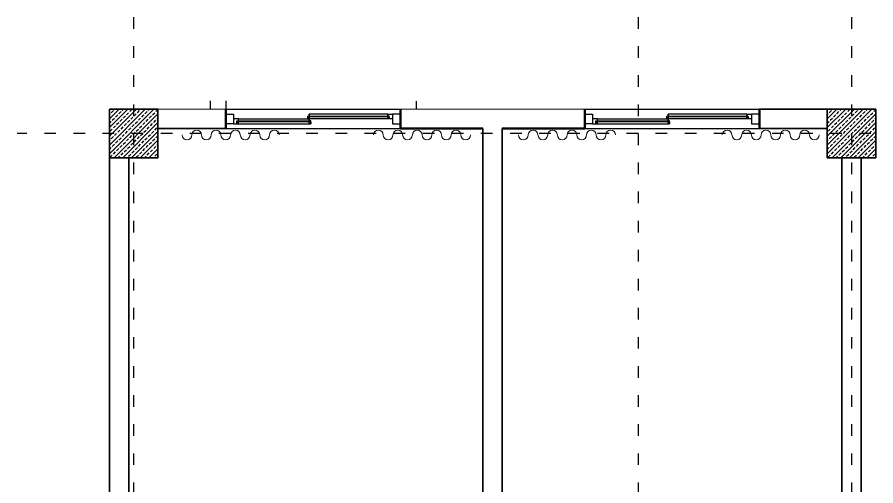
# Model space of a CAD drawing. Header units: millimetres. Extents: x 626118 to 667468, y 4481694 to 4492717.
# Drawn here: x 653723 to 654608, y 4491596 to 4492079 of the extents above; entities that cross this region are included whole.
import ezdxf

# ---------------------------------------------------------------- set-up
doc = ezdxf.new("R2010")
doc.units = ezdxf.units.MM
doc.linetypes.add('ACAD_ISO03W100', pattern=[30, 12, -18])
doc.linetypes.add('DUZ', pattern=[500, 500])
doc.layers.get('0').update_dxf_attribs({"color": 1, "linetype": 'DUZ'})
for name, color, linetype in [('AGAC', 116, 'Continuous'), ('KOLTAR_F', 145, 'Continuous'), ('PEN', 161, 'Continuous'), ('söve', 26, 'DUZ')]:
    doc.layers.add(name, color=color, linetype=linetype)
for name, color, linetype, lineweight in [('cam', 143, 'Continuous', 20), ('DUV', 220, 'Continuous', 50), ('DUVAR', 7, 'Continuous', 35), ('FE_PERDE', 205, 'Continuous', 15), ('gor25', 142, 'Continuous', 25), ('iç duvar', 7, 'Continuous', 50), ('KOLON_F', 3, 'Continuous', 35)]:
    doc.layers.add(name, color=color, linetype=linetype, lineweight=lineweight)

# ---------------------------------------------------------------- blocks, each defined once
blk = doc.blocks.new('GEN_BLOCK00601')
at = {"linetype": 'Continuous', "ltscale": 50}
for centre, start, end in [((50, 50), 0, 180), ((250, 50), 0, 180), ((450, 50), 0, 180), ((650, 50), 0, 180), ((850, 50), 0, 180), ((150, 50), 180, 0), ((350, 50), 180, 0), ((550, 50), 180, 0), ((750, 50), 180, 0), ((950, 50), 180, 0)]:
    blk.add_arc(centre, 50, start, end, dxfattribs=at)
for tag in ['Sfb', 'FLOOR']:
    blk.add_attdef(tag, (0, 0), '', height=1)

msp = doc.modelspace()

# ---------------------------------------------------------------- hatches: boundary and pattern name
at = {"layer": 'KOLTAR_F'}
h = msp.add_hatch(dxfattribs=at)
h.set_pattern_fill('ANSI33', color=256, style=0)
h.set_pattern_definition([(45, (-6765.81, -12428.142), (-4.4901280605, 4.4901280605), []), (45, (-6761.32, -12428.142), (-4.4901280605, 4.4901280605), [3.175, -1.5875])])
h.paths.add_polyline_path([(653817.67, 4491984.33), (653867.67, 4491984.33), (653867.67, 4491934.33), (653817.67, 4491934.33)])
h = msp.add_hatch(dxfattribs=at)
h.set_pattern_fill('ANSI33', color=256, style=0)
h.set_pattern_definition([(45, (-6025.81, -12428.142), (-4.4901280605, 4.4901280605), []), (45, (-6021.32, -12428.142), (-4.4901280605, 4.4901280605), [3.175, -1.5875])])
h.paths.add_polyline_path([(654557.67, 4491984.33), (654607.67, 4491984.33), (654607.67, 4491934.33), (654557.67, 4491934.33)])

# ---------------------------------------------------------------- linework, layer by layer
at = {"color": 232, "linetype": 'ACAD_ISO03W100'}
for p, q in [((653842.67, 4492079.33), (653842.67, 4488949.33)), ((654362.67, 4492079.33), (654362.67, 4488949.33)), ((654582.67, 4492079.33), (654582.67, 4488949.33)), ((657662.67, 4491959.33), (653722.67, 4491959.33))]:
    msp.add_line(p, q, dxfattribs=at)
at = {"layer": 'AGAC'}
for p, q in [((653937.67, 4491984.33), (654117.67, 4491984.33)), ((654307.67, 4491984.33), (654487.67, 4491984.33)), ((653937.67, 4491964.33), (654117.67, 4491964.33)), ((654307.67, 4491964.33), (654487.67, 4491964.33))]:
    msp.add_line(p, q, dxfattribs=at)
at = {"layer": 'cam'}
for p, q in [((654106.17, 4491977.33), (654022.17, 4491977.33)), ((654106.17, 4491976.83), (654022.17, 4491976.83)), ((654476.17, 4491977.33), (654392.17, 4491977.33)), ((654476.17, 4491976.83), (654392.17, 4491976.83)), ((653949.17, 4491972.33), (654025.17, 4491972.33)), ((653949.17, 4491971.83), (654025.17, 4491971.83)), ((653949.17, 4491971.33), (654025.17, 4491971.33)), ((654106.17, 4491976.33), (654022.17, 4491976.33)), ((654319.17, 4491972.33), (654395.17, 4491972.33)), ((654319.17, 4491971.83), (654395.17, 4491971.83)), ((654319.17, 4491971.33), (654395.17, 4491971.33)), ((654476.17, 4491976.33), (654392.17, 4491976.33))]:
    msp.add_line(p, q, dxfattribs=at)
at = {"layer": 'DUV'}
for p, q in [((653937.67, 4491964.33), (653937.67, 4491984.33)), ((654117.67, 4491964.33), (654117.67, 4491984.33)), ((654307.67, 4491964.33), (654307.67, 4491984.33)), ((654307.67, 4491964.33), (654307.67, 4491984.33)), ((654307.67, 4491964.33), (654307.67, 4491984.33)), ((654487.67, 4491964.33), (654487.67, 4491984.33)), ((654487.67, 4491964.33), (654487.67, 4491984.33)), ((654487.67, 4491964.33), (654487.67, 4491984.33)), ((654117.67, 4491964.33), (654202.67, 4491964.33)), ((654307.67, 4491964.33), (654222.67, 4491964.33))]:
    msp.add_line(p, q, dxfattribs=at)
at = {"layer": 'DUVAR'}
for p, q in [((653937.67, 4491964.33), (653937.67, 4491984.33)), ((654117.67, 4491964.33), (654117.67, 4491984.33)), ((654307.67, 4491964.33), (654307.67, 4491984.33)), ((654487.67, 4491984.33), (654557.67, 4491984.33)), ((654487.67, 4491964.33), (654487.67, 4491984.33)), ((653937.67, 4491964.33), (653867.67, 4491964.33)), ((654202.67, 4491964.33), (654117.67, 4491964.33)), ((654202.67, 4491964.33), (654202.67, 4491464.33)), ((654222.67, 4491964.33), (654222.67, 4491464.33)), ((654222.67, 4491964.33), (654307.67, 4491964.33)), ((654487.67, 4491964.33), (654557.67, 4491964.33)), ((653817.67, 4491934.33), (653817.67, 4491464.33)), ((653837.67, 4491934.33), (653837.67, 4491464.33)), ((654572.67, 4491934.33), (654572.67, 4491464.33)), ((654592.67, 4491934.33), (654592.67, 4491464.33))]:
    msp.add_line(p, q, dxfattribs=at)
at = {"layer": 'gor25'}
for p, q in [((654104.67, 4491979.33), (654023.67, 4491979.33)), ((654474.67, 4491979.33), (654393.67, 4491979.33)), ((653950.67, 4491974.33), (654023.67, 4491974.33)), ((653950.67, 4491969.33), (654023.67, 4491969.33)), ((654104.67, 4491974.33), (654023.67, 4491974.33)), ((654320.67, 4491974.33), (654393.67, 4491974.33)), ((654320.67, 4491969.33), (654393.67, 4491969.33)), ((654474.67, 4491974.33), (654393.67, 4491974.33))]:
    msp.add_line(p, q, dxfattribs=at)
at = {"layer": 'iç duvar', "color": 7, "lineweight": 18}
for p, q in [((653937.67, 4491984.33), (653867.67, 4491984.33)), ((654117.67, 4491984.33), (654307.67, 4491984.33))]:
    msp.add_line(p, q, dxfattribs=at)
at = {"layer": 'KOLON_F'}
for points in [[(653817.67, 4491984.33), (653867.67, 4491984.33), (653867.67, 4491934.33), (653817.67, 4491934.33)], [(654557.67, 4491984.33), (654607.67, 4491984.33), (654607.67, 4491934.33), (654557.67, 4491934.33)]]:
    msp.add_lwpolyline(points, close=True, dxfattribs=at)
at = {"layer": 'PEN'}
for points in [[(653945.67, 4491979.33), (653945.67, 4491979.33), (653945.67, 4491969.33), (653937.67, 4491969.33), (653937.67, 4491969.33), (653937.67, 4491979.33), (653937.67, 4491979.33), (653937.67, 4491979.33), (653945.67, 4491979.33)], [(654023.67, 4491979.33), (654023.67, 4491979.33), (654023.67, 4491974.33), (654022.17, 4491974.33), (654022.17, 4491976.33), (654022.17, 4491977.33), (654023.67, 4491977.33), (654023.67, 4491979.33), (654023.67, 4491979.33)], [(654109.67, 4491979.33), (654109.67, 4491979.33), (654109.67, 4491974.33), (654106.17, 4491974.33), (654106.17, 4491976.33), (654106.17, 4491977.33), (654104.67, 4491977.33), (654104.67, 4491979.33), (654109.67, 4491979.33)], [(654109.67, 4491979.33), (654109.67, 4491979.33), (654109.67, 4491969.33), (654117.67, 4491969.33), (654117.67, 4491969.33), (654117.67, 4491979.33), (654117.67, 4491979.33), (654117.67, 4491979.33), (654109.67, 4491979.33)], [(654315.67, 4491979.33), (654315.67, 4491979.33), (654315.67, 4491969.33), (654307.67, 4491969.33), (654307.67, 4491969.33), (654307.67, 4491979.33), (654307.67, 4491979.33), (654307.67, 4491979.33), (654315.67, 4491979.33)], [(654393.67, 4491979.33), (654393.67, 4491979.33), (654393.67, 4491974.33), (654392.17, 4491974.33), (654392.17, 4491976.33), (654392.17, 4491977.33), (654393.67, 4491977.33), (654393.67, 4491979.33), (654393.67, 4491979.33)], [(654479.67, 4491979.33), (654479.67, 4491979.33), (654479.67, 4491974.33), (654476.17, 4491974.33), (654476.17, 4491976.33), (654476.17, 4491977.33), (654474.67, 4491977.33), (654474.67, 4491979.33), (654479.67, 4491979.33)], [(654479.67, 4491979.33), (654479.67, 4491979.33), (654479.67, 4491969.33), (654487.67, 4491969.33), (654487.67, 4491969.33), (654487.67, 4491979.33), (654487.67, 4491979.33), (654487.67, 4491979.33), (654479.67, 4491979.33)], [(653945.67, 4491974.33), (653945.67, 4491974.33), (653945.67, 4491969.33), (653949.17, 4491969.33), (653949.17, 4491971.33), (653949.17, 4491972.33), (653950.67, 4491972.33), (653950.67, 4491974.33), (653945.67, 4491974.33)], [(653949.17, 4491969.33), (653950.67, 4491969.33), (653950.67, 4491971.33), (653949.17, 4491971.33)], [(654022.17, 4491974.33), (654023.67, 4491974.33), (654023.67, 4491976.33), (654022.17, 4491976.33)], [(654023.67, 4491974.33), (654023.67, 4491974.33), (654023.67, 4491969.33), (654025.17, 4491969.33), (654025.17, 4491971.33), (654025.17, 4491972.33), (654023.67, 4491972.33), (654023.67, 4491974.33), (654023.67, 4491974.33)], [(654025.17, 4491969.33), (654023.67, 4491969.33), (654023.67, 4491971.33), (654025.17, 4491971.33)], [(654106.17, 4491974.33), (654104.67, 4491974.33), (654104.67, 4491976.33), (654106.17, 4491976.33)], [(654315.67, 4491974.33), (654315.67, 4491974.33), (654315.67, 4491969.33), (654319.17, 4491969.33), (654319.17, 4491971.33), (654319.17, 4491972.33), (654320.67, 4491972.33), (654320.67, 4491974.33), (654315.67, 4491974.33)], [(654319.17, 4491969.33), (654320.67, 4491969.33), (654320.67, 4491971.33), (654319.17, 4491971.33)], [(654392.17, 4491974.33), (654393.67, 4491974.33), (654393.67, 4491976.33), (654392.17, 4491976.33)], [(654393.67, 4491974.33), (654393.67, 4491974.33), (654393.67, 4491969.33), (654395.17, 4491969.33), (654395.17, 4491971.33), (654395.17, 4491972.33), (654393.67, 4491972.33), (654393.67, 4491974.33), (654393.67, 4491974.33)], [(654395.17, 4491969.33), (654393.67, 4491969.33), (654393.67, 4491971.33), (654395.17, 4491971.33)], [(654476.17, 4491974.33), (654474.67, 4491974.33), (654474.67, 4491976.33), (654476.17, 4491976.33)]]:
    msp.add_lwpolyline(points, close=True, dxfattribs=at)
at = {"layer": 'söve'}
for p, q in [((653921.54, 4491992.91), (653921.54, 4491984.33)), ((653937.67, 4491992.91), (653937.67, 4491984.33)), ((654133.8, 4491992.7), (654133.8, 4491984.33))]:
    msp.add_line(p, q, dxfattribs=at)

# ---------------------------------------------------------------- block references
at = {"layer": 'FE_PERDE', "yscale": 0.10000020265579, "zscale": 0.10000020265579, "rotation": 180}
for p, xscale in [((653892.67, 4491962.83), -0.10000020265579), ((654549.4, 4491962.83), 0.10000020265579)]:
    msp.add_blockref('GEN_BLOCK00601', p, dxfattribs=dict(at, xscale=xscale))
at = {"layer": 'FE_PERDE', "extrusion": (0, 0, -1), "yscale": 0.10000020265579, "zscale": -0.10000020265579, "rotation": 180}
for p, xscale in [((-654189.99, 4491962.83), -0.10000020265579), ((-654239.44, 4491962.83), 0.10000020265579)]:
    msp.add_blockref('GEN_BLOCK00601', p, dxfattribs=dict(at, xscale=xscale))

doc.saveas('drawing.dxf')
